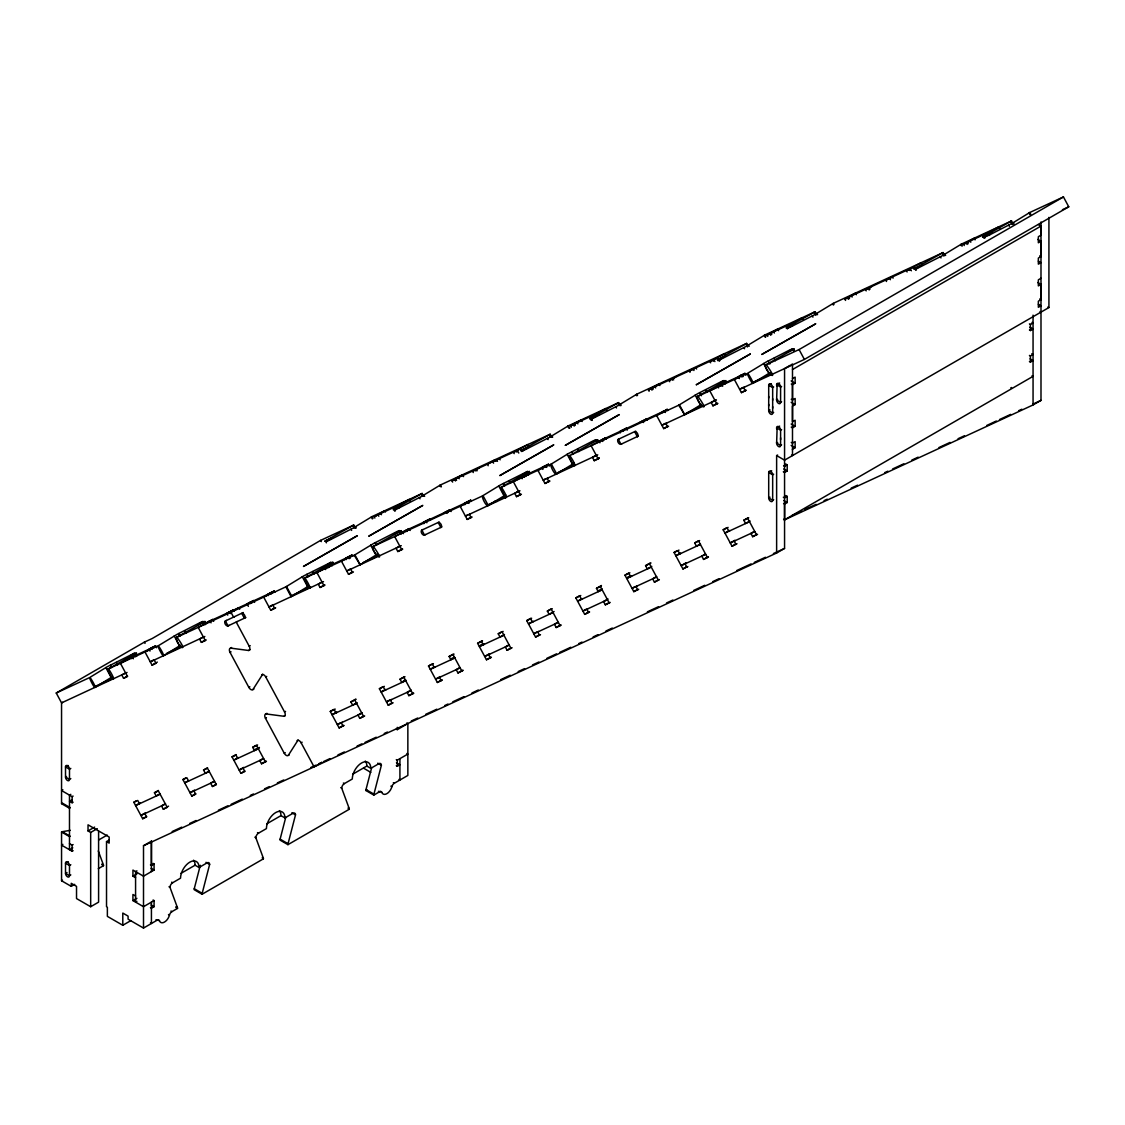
<?xml version="1.0" encoding="UTF-8"?>
<svg xmlns="http://www.w3.org/2000/svg" width="1125" height="1125" viewBox="0 0 1125 1125"><rect width="100%" height="100%" fill="white"/><g stroke="black" fill="none" stroke-linecap="round" stroke-linejoin="round"><path stroke-width="1.5" d="M150.441 864.914L151.425 865.491L151.425 840.684M768.698 405.914L768.698 404.325M768.698 397.969L768.698 396.38M772.664 408.206L772.664 406.617M772.664 400.261L772.664 398.672M776.63 428.822L776.63 427.866A2.798 1.617 60.1 0 1 778.612 426.712A2.798 1.617 60.1 0 1 780.595 430.144L780.595 445.416A2.798 1.617 59.9 0 1 778.612 446.555A2.798 1.617 59.9 0 1 776.63 443.123L777.136 427.57M776.63 385.692L776.63 384.736A2.798 1.617 60.1 0 1 778.612 383.597A2.798 1.617 60.1 0 1 780.595 387.028L780.595 402.3A2.798 1.617 59.9 0 1 778.612 403.439A2.798 1.617 59.9 0 1 776.63 400.008L777.136 384.455M780.595 437.78L780.595 439.692M783.577 519.244L784.561 519.806L784.561 504.042L787.205 502.523L787.205 496.406L785.728 495.548M792.492 449.859L792.492 364.008L791.508 364.584M130.725 920.7L122.794 925.27L122.794 913.064L128.081 916.116L128.081 919.167L143.508 928.069L143.508 845.733L776.63 552.994L776.63 455.583L784.561 460.167L792.492 455.583L792.492 449.227L795.136 447.708L795.136 441.605L792.492 443.123L791.255 442.406M1040.991 306.394L1040.991 221.977M791.508 455.02L792.492 455.583L1048.922 307.547L1048.922 217.392M254.855 837.183L255.853 837.759L263.292 858.023A3.741 2.152 -60 0 1 263.405 858.839L202.078 894.248L194.147 889.664A3.741 2.152 -60 0 1 194.259 888.736L200.306 865.28M202.078 894.248A3.741 2.152 -60 0 1 202.191 893.306L209.63 864.45A3.741 2.152 -60 0 0 206.986 862.917L199.055 867.502L195.089 865.209A13.078 7.552 -60 0 0 193.556 860.203M340.734 787.613L341.719 788.189L349.172 808.453A3.741 2.152 -60 0 1 349.284 809.255L287.944 844.664L280.012 840.094A3.741 2.152 -60 0 1 280.125 839.152L285.708 817.509M287.944 844.664A3.741 2.152 -60 0 1 288.056 843.736L295.509 814.866A3.741 2.152 -60 0 0 292.866 813.347L284.934 817.917L280.969 815.625A13.078 7.552 -60 0 0 279.436 810.619M406.87 722.967L407.855 723.544L407.855 775.448L394.355 783.239A3.741 2.152 -60 0 0 391.866 786.713A7.481 4.317 -60 0 1 386.873 793.659A7.481 4.317 -60 0 1 381.895 792.464A3.741 2.152 -60 0 0 379.392 791.873L373.823 795.094L365.892 790.509A3.741 2.152 -60 0 1 366.005 789.567L371.588 767.925M373.823 795.094A3.741 2.152 -60 0 1 373.936 794.152L381.375 765.295A3.741 2.152 -60 0 0 378.731 763.763L370.8 768.347L366.834 766.055A13.078 7.552 -60 0 0 365.302 761.048M231.581 647.536L230.597 648.112A3.741 2.152 60 0 0 230.048 652.416L248.878 687.417A3.741 2.152 60 0 0 252.9 689.597L262.702 674.227M266.962 713.334L265.978 713.911A3.741 2.152 60 0 0 265.43 718.214L284.245 753.216A3.741 2.152 60 0 0 288.281 755.395L298.083 740.025M357.3 535.753L303.469 566.452L357.328 535.683M565.355 445.303L619.256 414.577M619.242 414.647L565.369 445.345M204.947 621.52L176.864 637.158C191.545 656.888 174.164 643.781 176.752 637.214M717.722 359.522L746.663 343.392L747.984 345.867M944.438 255.038L943.116 252.562L914.175 268.692L920.686 265.767L916.045 268.734L918.056 268.045L942.159 255.783L961.355 244.139L1011.516 220.936L1013.175 224.03M61.552 803.672A3.741 2.152 -60 0 0 62.311 803.109L70.242 807.68A3.741 2.152 -60 0 1 69.483 808.242L61.552 803.672L61.552 702.886L56.25 693.014L89.395 677.686C95.484 692.016 98.269 689.597 89.986 677.334L107.283 666.731L134.705 653.034L130.064 656.044L131.386 658.519M130.064 656.044L136.561 653.077L108.464 668.784C116.958 681.398 113.498 683.409 107.62 669.263L157.795 646.059C164.011 660.417 166.655 657.844 158.386 645.708L176.991 634.416L200.573 622.378L203.105 621.408L198.464 624.417L204.961 621.45M95.372 687.164L112.43 676.688M355.402 528.145L353.742 525.066L324.83 541.237L331.312 538.27L326.672 541.28L329.203 540.309L352.786 528.272L371.981 516.628L422.142 493.439L423.478 495.9M163.772 655.538L180.619 645.188M422.142 493.439L393.173 509.625L399.713 506.644L395.072 509.667L397.603 508.683L421.214 496.631L440.381 485.002L550.195 434.236L551.855 437.316M176.034 637.636L285.848 586.856L303.736 575.902L331.158 562.205L326.517 565.214L327.839 567.689M326.517 565.214L333.056 562.247L304.917 577.955C313.312 590.611 310.12 592.481 304.088 578.419L354.248 555.23L373.444 543.586L397.027 531.548L399.558 530.578L394.917 533.587L401.428 530.62L373.317 546.328C369.014 549.703 389.264 568.617 373.317 546.328M285.848 586.856L291.15 596.728L308.883 585.858M550.195 434.236L521.325 450.394L527.766 447.441L523.125 450.45L525.656 449.48L549.253 437.442L568.434 425.798L618.609 402.609L620.255 405.689M354.923 554.836L360.155 564.75L377.395 554.175M618.609 402.609L589.627 418.767L596.18 415.814L591.525 418.823L593.55 418.092L617.513 405.886L636.834 394.172L746.663 343.392M505.659 494.859L488.278 505.491C486.506 507.628 480.558 495.675 482.977 495.619L500.203 485.072L527.625 471.361L522.97 474.384L524.292 476.845M574.186 463.163L556.678 473.864C554.85 476.002 549.084 464.02 551.334 464.02L568.223 453.656L592.945 440.972L596.025 439.748L591.37 442.758L597.881 439.791L568.983 455.934L678.755 405.197L697.922 393.553L721.547 381.502L724.078 380.531L719.423 383.555L725.962 380.573L697.837 396.281C694.012 400.781 713.405 417.727 697.837 396.281M717.778 359.564L724.233 356.611L719.578 359.62L722.109 358.65L745.706 346.613L764.902 334.969L815.062 311.766L816.384 314.241M815.062 311.766L786.094 327.952L792.633 324.984L787.978 327.994L790.509 327.023L813.966 315.056L833.302 303.342L943.116 252.562M697.036 396.731L747.155 373.57C753.497 388.069 755.958 385.214 747.759 373.205L766.35 361.927L789.947 349.875L792.478 348.905L787.823 351.928L794.334 348.947L766.237 364.655C761.063 367.369 782.831 387.534 766.237 364.655M679.43 404.789L684.661 414.703L701.48 404.367M753.131 383.034L769.992 372.684M1011.516 220.936L982.547 237.122L989.086 234.155L984.431 237.164L989.423 234.998L1012.486 223.116L1029.755 212.513L1063.448 196.931L1068.75 206.803L804.389 359.423L739.659 389.348L742.964 387.45M286.481 586.477L291.825 596.32M551.334 464.02L556.678 473.864M360.112 564.764L354.248 555.23M684.633 414.731L678.755 405.197M550.702 464.4L500.541 487.589L529.509 471.403L522.97 474.384M203.667 622.322L205.003 624.783M793.041 349.819L793.702 351.056M56.25 693.014L144.366 642.136L152.227 638.508L320.611 540.38L353.742 525.066M107.62 669.263L108.464 668.784M135.591 656.648L134.93 655.411L120.431 663.342L127.505 676.491L123.581 678.319L121.809 675.028L124.453 673.495M374.878 518.048L374.217 516.811L384.792 510.708L385.453 511.945M134.93 655.411L132.286 656.944L133.284 658.786M374.217 516.811L380.784 513.478L381.445 514.702M156.558 647.733L155.559 645.877L151.636 647.691L148.992 649.223L149.991 651.066M395.831 509.133L394.847 507.277L397.491 505.758L398.813 508.219M155.559 645.877L144.984 651.98L152.058 665.142L155.995 663.328L154.223 660.038M394.847 507.277L409.345 499.359L410.344 501.202M62.522 702.323L61.552 702.886L127.055 672.441M213.694 621.309L212.695 619.467L198.197 627.384L205.27 640.547L206.255 639.97M452.644 482.091L451.983 480.867L462.558 474.75L463.542 476.606M212.695 619.467L210.052 620.986L211.05 622.842M451.983 480.867L458.55 477.52L459.211 478.758M233.986 611.156L233.325 609.919L226.758 613.266L227.742 615.122M473.273 472.556L472.598 471.319L475.242 469.8L475.917 471.037M230.681 611.452L233.325 609.919M472.598 471.319L479.18 467.986M254.616 602.381L253.631 600.539L247.05 603.886L248.386 606.347M493.566 463.177L492.905 461.939L495.548 460.406M253.631 600.539L250.987 602.058L251.648 603.295M492.905 461.939L499.472 458.592L500.147 459.83M153.605 659.939L150.3 661.852L204.82 636.483M274.922 592.228L274.247 591.005L270.323 592.819L267.68 594.337L268.341 595.575M514.195 453.628L513.534 452.405L516.178 450.872L516.839 452.109M274.247 591.005L263.686 597.108L270.759 610.256L275.681 607.88M513.534 452.405L528.033 444.473L529.031 446.33M123.581 678.319L127.547 676.027M226.392 620.395L225.408 620.958A2.798 1.617 60 0 0 225.253 624.108A2.798 1.617 60 0 0 228.052 625.894L245.911 617.47M234.577 616.598L233.592 617.175L230.934 612.239L238.866 607.669L239.695 609.202M152.058 665.142L157.345 662.091M243.267 612.534L225.408 620.958L228.052 625.894L229.05 625.331M304.088 578.419L304.917 577.955M200.559 638.494L199.575 639.07L201.347 642.361L205.27 640.547M201.066 638.212L202.542 637.355M332.058 565.819L331.383 564.581L316.884 572.498L323.958 585.661L324.956 585.084M571.331 427.219L570.67 425.981L581.245 419.878L582.131 421.523M331.383 564.581L328.739 566.114L329.414 567.337M570.67 425.981L577.238 422.634L577.898 423.872M352.688 556.284L352.012 555.047L348.089 556.861L345.445 558.394L346.106 559.617M591.961 417.684L591.3 416.447L593.944 414.914L594.928 416.77M237.234 621.534L236.25 622.111L249.187 646.186A3.741 2.152 60 0 1 248.653 650.489L230.597 648.112M352.012 555.047L341.438 561.15L348.525 574.312L353.433 571.922M591.3 416.447L605.798 408.53L606.684 410.175M201.347 642.361L205.312 640.069M372.488 546.792L482.302 496.027M272.953 604.688L268.988 606.98L323.508 581.611M273.909 604.589L272.911 605.152L274.683 608.442M410.147 530.48L409.148 528.623L394.65 536.555L401.723 549.703L402.722 549.141M649.097 391.261L648.436 390.023L659.011 383.92L659.897 385.566M409.148 528.623L406.505 530.156L407.18 531.394M648.436 390.023L655.003 386.691L655.664 387.914M270.759 610.256L275.217 607.683M430.439 520.327L429.778 519.089L425.855 520.903L423.211 522.436L423.872 523.673M669.727 381.727L669.066 380.489L671.709 378.97L672.37 380.194M427.134 520.622L429.778 519.089M669.066 380.489L675.633 377.142M319.753 583.327L318.262 584.184L320.034 587.475L323.958 585.661M320.245 583.045L321.736 582.188M443.503 513.042L450.084 509.709L451.083 511.552M690.019 372.333L689.358 371.109L692.002 369.577M450.084 509.709L447.441 511.228L448.102 512.466M689.358 371.109L695.939 367.762L696.6 369M348.736 569.869L346.753 571.022L401.273 545.653M349.397 569.489L350.719 568.73M471.375 501.398L470.714 500.161L466.777 501.989L464.133 503.508L464.794 504.745M710.648 362.798L709.987 361.575L712.631 360.042L713.292 361.28M351.675 568.631L350.677 569.208L352.448 572.498M470.714 500.161L460.139 506.278L467.213 519.427L472.134 517.036M709.987 361.575L724.486 353.644L725.372 355.289M320.034 587.475L324.492 584.902M422.845 529.552L421.861 530.128A2.798 1.617 60 0 0 421.706 533.278A2.798 1.617 60 0 0 424.519 535.064L441.872 526.922M348.525 574.312L352.491 572.02M439.228 521.986L421.861 530.128L424.519 535.064L425.503 534.487M399.502 546.23L396.028 548.241L397.8 551.531L401.723 549.703M528.511 474.989L527.85 473.752L513.337 481.669L520.411 494.831L521.409 494.255M767.784 336.389L767.123 335.152L777.698 329.048L778.584 330.694M527.85 473.752L525.206 475.27L525.867 476.508M767.123 335.152L773.691 331.805L774.366 333.042M549.464 466.059L548.466 464.217L544.542 466.031L541.898 467.55L542.897 469.406M788.414 326.841L787.753 325.617L790.397 324.084L791.395 325.941M548.466 464.217L537.905 470.32L544.978 483.483L549.9 481.092M787.753 325.617L802.252 317.686L803.138 319.331M397.8 551.531L402.258 548.944M468.084 514.617L465.441 516.136L519.975 490.781M230.048 652.416L231.047 651.839M470.363 513.745L469.364 514.322L471.136 517.612M606.277 439.031L605.602 437.794L591.103 445.711L598.177 458.873L599.175 458.297M845.55 300.431L844.889 299.194L855.464 293.091L856.35 294.736M605.602 437.794L602.972 439.327L603.633 440.55M844.889 299.194L851.456 295.847L852.117 297.084M467.213 519.427L470.686 517.43M627.23 430.102L626.231 428.259L619.664 431.606L620.325 432.83M866.18 290.897L865.519 289.659L868.163 288.127L869.161 289.983M623.587 429.778L626.231 428.259M865.519 289.659L872.086 286.312M249.187 646.186L250.186 645.623M518.681 491.062L514.716 493.355L516.487 496.645L520.411 494.831M639.97 422.213L646.538 418.866L647.198 420.103M886.486 281.503L885.811 280.28L888.455 278.747M646.538 418.866L644.231 421.017M885.811 280.28L892.392 276.933L893.053 278.17M545.85 478.659L543.206 480.192L597.727 454.823M248.653 650.489L250.13 649.631M548.128 477.802L547.13 478.364L548.902 481.655M667.828 410.569L667.167 409.331L660.923 413.297M907.102 271.969L906.441 270.731L909.084 269.212L909.745 270.45M667.167 409.331L656.592 415.434L663.666 428.597L668.587 426.206M906.441 270.731L920.953 262.814L921.938 264.67M516.487 496.645L520.453 494.353M619.312 438.722L618.314 439.298A2.798 1.617 60 0 0 618.173 442.448A2.798 1.617 60 0 0 620.972 444.234L638.325 436.092M544.978 483.483L549.436 480.895M635.681 431.156L618.314 439.298L620.972 444.234L621.956 443.658M596.447 455.119L592.481 457.397L594.253 460.688L598.177 458.873M724.964 384.145L724.303 382.922L709.791 390.839L716.878 404.002L717.863 403.425M964.237 245.545L963.577 244.322L974.152 238.219L975.038 239.864M724.303 382.922L721.659 384.441L722.658 386.297M963.577 244.322L970.158 240.975L970.819 242.213M745.917 375.23L744.933 373.373L740.995 375.202L738.352 376.72L739.35 378.577M984.867 236.011L984.206 234.788L986.85 233.255L987.511 234.492M744.933 373.373L734.358 379.491L741.431 392.639L746.353 390.248M984.206 234.788L998.705 226.856L999.703 228.712M594.253 460.688L599.203 457.833M67.992 765.45L65.517 766.884L65.517 777.052A2.798 1.617 60 0 0 67.5 780.497A2.798 1.617 60 0 0 69.483 779.344L70.805 778.584M665.198 423.394L661.894 425.306L716.428 399.952M666.816 422.916L665.831 423.492L667.589 426.783M70.805 768.403L69.483 769.177L65.517 766.884A2.798 1.617 60 0 1 67.5 765.731A2.798 1.617 60 0 1 69.483 769.177L69.483 779.344L65.517 777.052L66.502 776.489M765.394 365.133L799.087 349.552L1063.448 196.931M663.666 428.597L667.631 426.305M715.641 399.952L711.169 402.525L712.941 405.816L716.878 404.002M744.581 386.958L743.583 387.534L745.355 390.825M712.941 405.816L717.398 403.242M741.431 392.639L745.397 390.361M786.544 367.453L784.561 368.592L784.561 548.409L776.63 552.994M787.05 367.158L788.527 366.3M789.033 366.019L790.509 365.161M62.873 789.778L61.552 790.537L72.127 796.655L72.127 802.758L73.111 802.181M792.492 369.548L1040.991 226.083L1040.991 235.167L1038.347 236.7L1038.347 242.803L1040.991 241.27L1040.991 256.542L1038.347 258.061L1038.347 264.164L1040.991 262.645L1038.347 261.113M771.188 383.822L768.698 385.256L768.698 410.681A2.798 1.617 60 0 0 770.681 414.127A2.798 1.617 60 0 0 772.664 412.973L773.662 412.411M770.189 384.398L770.681 384.103A2.798 1.617 60 0 1 772.664 387.534L772.664 412.973L768.698 410.681L770.02 409.922M261.717 674.803A3.741 2.152 60 0 1 265.753 676.983L266.738 676.42M248.878 687.417L249.863 686.841M779.653 382.992L776.63 384.736L780.595 387.028L781.594 386.452M773.662 386.972L772.664 387.534L768.698 385.256A2.798 1.617 60 0 1 770.681 384.103M70.805 794.348L69.483 795.122L69.483 849.712L72.787 847.814M252.9 689.597L253.898 689.034M792.492 378.633L795.136 377.114L795.136 383.217L792.492 384.736L791.255 384.033M72.127 796.655L73.111 796.078M72.127 799.706L69.483 801.225L72.127 802.758M781.594 401.723L780.595 402.3L776.63 400.008L777.628 399.431M791.255 399.291L792.492 400.008L795.136 398.475L795.136 404.578L792.492 406.111L792.492 421.763L795.136 420.23L795.136 426.333L792.492 427.866L791.255 427.148M265.43 718.214L266.428 717.638M779.653 426.122L776.63 427.866L780.595 430.158L781.594 429.581M265.978 713.911L284.02 716.288A3.741 2.152 60 0 0 284.569 711.984L285.553 711.408M1040.991 278.283L1038.347 279.816L1038.347 285.919L1040.991 284.4L1037.77 282.53M144.816 813.628L146.588 816.919L142.664 818.733L133.819 802.28L136.463 800.761M284.02 716.288L285.019 715.711M62.873 844.369L61.552 845.142L72.127 851.245L73.111 850.683M122.794 925.27L107.367 916.369L107.367 907.214L106.523 906.722L106.523 841.598L109.167 843.131L109.167 837.028L88.031 824.822L88.031 830.925L94.641 827.1M160.186 793.744L156.22 796.036L154.448 792.745L158.414 790.453M140.217 802.898L135.591 805.57L160.144 794.222M88.031 830.925L90.675 832.444L97.284 828.633M193.936 790.917L195.708 794.208L191.77 796.022L182.925 779.569L185.569 778.05M69.483 843.623L72.127 845.142L73.111 844.566M209.292 771.033L205.327 773.325L203.555 770.034L207.52 767.742M187.72 781.116L184.697 782.859L209.264 771.511M243.056 768.206L244.814 771.497L240.891 773.311L232.045 756.872L236.011 754.58M777.628 442.547L776.63 443.123L780.595 445.416L781.594 444.839M259.397 747.759L254.447 750.614L252.675 747.323L256.148 745.327M252.675 747.323L257.597 744.933M238.345 757.533L233.817 760.162L258.37 748.8M145.519 812.77L140.892 815.442L165.445 804.094M98.606 840.023L107.198 835.059M165.488 803.616L161.522 805.908L163.294 809.198L167.217 807.37L158.372 790.931L154.448 792.745M1040.991 284.4L1040.991 299.658L1038.347 301.177L1038.347 307.294L1040.991 305.761L1040.991 400.373L1033.059 404.944L784.237 519.989M68.161 861.666L65.517 863.198L65.517 873.38A2.798 1.617 60 0 0 67.5 876.811A2.798 1.617 60 0 0 69.483 875.658L70.805 874.898M142.664 818.733L146.63 816.441M344.039 725.512L339.117 727.903L330.272 711.45L333.745 709.453M194.541 790.116L190.013 792.731L214.566 781.383M330.272 711.45L335.194 709.059M106.523 841.598L109.167 840.08M163.294 809.198L168.581 806.147M776.63 455.583L777.628 455.02M357.131 702.633L352.673 705.206L350.902 701.916L355.852 699.047M213.272 781.664L210.628 783.197L212.4 786.487L216.338 784.673L207.492 768.22L203.555 770.034M350.902 701.916L355.823 699.525M70.805 864.731L69.483 865.491L65.517 863.198A2.798 1.617 60 0 1 67.5 862.059A2.798 1.617 60 0 1 69.483 865.491L69.483 875.658L65.517 873.38L67.008 872.522M336.572 712.125L332.044 714.741L356.597 703.392M191.77 796.022L195.736 793.73M336.966 712.35L335.967 712.927L334.195 709.636M393.145 702.802L388.237 705.192L379.392 688.739L382.852 686.742M243.647 767.405L239.119 770.02L263.672 758.672M379.392 688.739L384.314 686.348M212.4 786.487L216.366 784.195M405.745 680.203L401.78 682.495L400.008 679.205L404.48 676.631M262.73 758.77L259.748 760.486L261.52 763.777L266.442 761.386M400.008 679.205L404.93 676.814M385.692 689.414L381.15 692.03L405.717 680.681M240.891 773.311L244.856 771.019M386.072 689.639L385.087 690.216L383.316 686.925M442.266 680.091L437.344 682.481L428.498 666.028L431.48 664.312M428.498 666.028L433.42 663.638M261.52 763.777L265.978 761.203M454.866 657.492L450.9 659.784L449.128 656.494L451.111 655.355M451.603 655.059L453.094 654.202M70.284 830.32L62.311 831.698A3.741 2.152 -60 0 0 61.552 832.008L61.552 880.763L62.536 880.186M449.128 656.494L454.05 654.103M771.68 470.784L768.698 472.5L768.698 497.939A2.798 1.617 60 0 0 770.681 501.37A2.798 1.617 60 0 0 772.664 500.231L773.662 499.655M297.098 740.587A3.741 2.152 60 0 1 301.12 742.781L302.119 742.205M284.245 753.216L285.244 752.639M434.798 666.703L430.27 669.319L454.823 657.97M435.192 666.928L434.194 667.505L432.436 664.214M491.386 657.38L486.464 659.77L477.619 643.331L482.077 640.744M340.369 722.869L337.345 724.612L361.913 713.25M477.619 643.331L482.541 640.941M783.323 471.783L784.561 472.5L787.205 470.981L787.205 464.864L784.561 466.397L783.577 465.82M1029.431 323.887L1030.416 324.45L1033.059 322.931L1032.075 322.355M342.267 722.222L341.283 722.798L343.041 726.075M773.662 474.216L772.664 474.792L768.698 472.5A2.798 1.617 60 0 1 770.681 471.361A2.798 1.617 60 0 1 772.664 474.792L772.664 500.231L768.698 497.939L770.02 497.18M504.478 634.5L500.006 637.073L498.248 633.783L499.725 632.925M500.231 632.644L501.708 631.786M288.281 755.395L289.28 754.819M359.958 713.925L357.975 715.064L359.747 718.355L364.669 715.978M360.45 713.644L361.941 712.786M498.248 633.783L503.156 631.392M483.919 643.992L479.377 646.608L503.944 635.259M339.117 727.903L343.575 725.33M484.298 644.231L483.314 644.794L481.542 641.503M540.492 634.683L535.57 637.059L526.725 620.62L530.691 618.328M389.489 700.158L386.466 701.902L411.019 690.553M526.725 620.62L531.647 618.23M98.283 868.697L103.514 865.673A3.741 2.152 -60 0 0 103.402 864.872L98.283 850.936M391.387 699.511L390.389 700.087L392.161 703.378M1029.431 329.991L1030.416 330.553L1033.059 329.034L1029.839 327.178M359.747 718.355L363.712 716.077M554.077 611.508L549.127 614.362L547.355 611.086L550.828 609.075M411.061 690.075L407.095 692.367L408.853 695.658L413.775 693.267M61.552 880.763L71.241 886.359L74.714 884.348M547.355 611.086L552.277 608.695M143.508 845.733L150.103 841.908M533.025 621.295L528.497 623.911L553.05 612.548M388.237 705.192L392.203 702.9M533.419 621.52L532.42 622.097L530.663 618.806M589.612 611.972L584.691 614.362L575.845 597.909L579.811 595.617M440.114 676.575L435.572 679.191L460.139 667.842M575.845 597.909L580.767 595.519M440.494 676.8L439.509 677.377L441.281 680.667M408.853 695.658L413.325 693.07M602.198 589.373L598.233 591.666L596.475 588.375L601.425 585.506M459.675 667.645L456.202 669.656L457.973 672.947L462.895 670.556M596.475 588.375L601.397 585.984M582.145 598.584L577.617 601.2L602.17 589.837M437.344 682.481L441.802 679.908M582.525 598.809L581.541 599.386L579.769 596.095M638.719 589.261L633.797 591.652L624.952 575.198L628.425 573.202M489.22 653.864L484.692 656.48L509.245 645.131M624.952 575.198L629.873 572.808M489.614 654.089L488.616 654.666L490.388 657.956M457.973 672.947L462.923 670.078M651.811 566.381L647.353 568.955L645.581 565.664L648.056 564.23M648.562 563.948L650.039 563.091M508.289 645.23L505.322 646.945L507.094 650.236L512.002 647.845M645.581 565.664L650.995 562.992M631.252 575.873L626.723 578.489L651.277 567.141M486.464 659.77L490.922 657.197M631.645 576.098L630.661 576.675L628.889 573.384M687.839 566.55L682.917 568.941L674.072 552.487L677.039 550.772M536.822 632.025L533.798 633.783L558.366 622.42M674.072 552.487L678.994 550.097M538.72 631.392L537.736 631.955L539.508 635.245M507.094 650.236L511.552 647.663M700.439 543.952L696.473 546.244L694.702 542.953L696.684 541.814M697.177 541.519L698.667 540.661M556.917 622.814L554.428 624.234L556.2 627.525L561.122 625.134M694.702 542.953L699.623 540.562M680.372 553.163L675.844 555.778L700.397 544.43M535.57 637.059L539.536 634.781M680.766 553.387L679.767 553.964L677.995 550.673M736.945 543.839L732.023 546.23L723.178 529.791L726.159 528.061M585.942 609.328L582.919 611.072L607.472 599.709M723.178 529.791L728.1 527.4M318.038 764.578L314.072 766.856L301.12 742.781M319.036 764.002L320.02 763.425M321.019 762.848L322.003 762.286L318.811 763.763M587.841 608.681L586.842 609.258L588.614 612.534M556.2 627.525L560.658 624.952M136.898 870.834L135.577 871.594L135.577 902.123L136.898 901.35M750.038 520.959L745.58 523.533L743.808 520.242L747.773 517.964M608.006 598.95L603.548 601.523L605.32 604.814L610.228 602.438M743.808 520.242L748.73 517.852M787.205 496.406L784.561 497.939L783.323 497.222M1029.431 355.43L1030.416 355.992L1033.059 354.473L1031.822 353.756M729.478 530.452L724.95 533.067L749.503 521.719M584.691 614.362L589.148 611.775M729.872 530.691L728.888 531.253L727.116 527.962M153.084 863.395L154.069 863.958L154.069 870.061L143.508 876.178L132.933 870.075L132.933 876.178L136.898 873.886M151.425 865.491L154.069 863.958M635.048 586.617L632.025 588.361L656.592 577.013M636.947 585.97L635.962 586.547L637.734 589.837M605.32 604.814L609.286 602.536M656.62 576.534L652.655 578.827L654.427 582.117L659.348 579.727M1029.431 361.533L1030.416 362.109L1033.059 360.577L1030.092 358.861M633.797 591.652L637.27 589.641M396.295 729.084L397.28 729.647L407.855 723.544M685.673 563.034L681.145 565.65L705.698 554.302M71.241 886.359L71.241 883.294L76.528 886.359L76.528 898.566L90.675 906.722L98.592 902.152L98.592 831.291M686.067 563.259L685.069 563.836L686.841 567.127M654.427 582.117L658.884 579.53M703.266 555.258L701.775 556.116L703.547 559.406L708.469 557.016M703.758 554.962L705.248 554.105M682.917 568.941L686.883 566.648M734.794 540.323L730.266 542.939L754.819 531.591M735.173 540.548L734.189 541.125L735.961 544.416M703.547 559.406L708.005 556.833M753.863 531.689L750.881 533.405L752.653 536.695L757.575 534.305M732.023 546.23L736.495 543.656M752.653 536.695L756.619 534.403M784.561 519.806L1033.059 376.341L1032.075 375.764M135.577 896.02L132.933 894.488L132.933 900.591L136.898 898.312M180.858 873.422L195.089 865.209M266.738 823.852L280.969 815.625M352.603 774.267L366.834 766.055M156.009 919.688L157.008 920.264A3.741 2.152 -60 0 1 159.497 920.869A7.481 4.317 -60 0 0 164.489 922.05A7.481 4.317 -60 0 0 169.467 915.103A3.741 2.152 -60 0 1 171.956 911.63L177.539 908.409A3.741 2.152 -60 0 0 177.427 907.608L169.987 887.344A3.741 2.152 -60 0 1 172.617 882.759L180.548 878.175A13.078 7.552 -60 0 1 189.802 862.158A13.078 7.552 -60 0 1 199.055 867.502M255.853 837.759A3.741 2.152 -60 0 1 258.497 833.175L266.428 828.605A13.078 7.552 -60 0 1 275.681 812.573A13.078 7.552 -60 0 1 284.934 817.917M341.719 788.189A3.741 2.152 -60 0 1 344.363 783.605L352.294 779.02A13.078 7.552 -60 0 1 361.547 763.003A13.078 7.552 -60 0 1 370.8 768.347M153.084 900.014L154.069 900.591L143.508 906.708L132.933 900.591M396.295 759.6L397.28 760.177L407.855 754.073L406.87 753.497M154.069 900.591L154.069 906.694L151.425 908.227L150.441 907.65M396.295 765.703L397.28 766.28L399.923 764.761L396.464 762.75M365.892 790.509L366.933 789.905M143.508 928.069L157.008 920.264M501.314 487.153C509.709 499.444 506.503 501.863 500.541 487.589M569.728 455.527C578.278 467.55 574.917 470.461 568.941 455.963M812.278 315.9L812.939 317.137M1008.731 225.07L1009.392 226.294M376.861 515.292L401.414 503.93M1062.436 209.714L1068.75 206.803M128.363 658.758L152.916 647.409M94.852 686.573L112.289 678.502M166.852 653.288L180.914 646.777M291.797 595.519L310.556 586.842M363.305 562.458L378.942 555.23M488.25 504.689L505.448 496.73M558.197 472.345L573.834 465.117M686.264 413.128L701.902 405.9M751.514 382.964L769.444 374.667M1010.798 387.858L1011.544 387.52M133.819 802.28L137.742 800.466L139.514 803.756M182.925 779.569L186.862 777.755L188.634 781.045M232.045 756.872L235.969 755.044L237.741 758.334M254.784 749.545L259.341 747.45M403.453 680.808L405.534 679.852M451.238 658.716L454.275 657.309M480.347 645.258L483.384 643.852M597.825 590.948L602.002 589.008M627.694 577.139L630.731 575.733M792.169 515.419L801.731 510.989M804.923 509.512L816.089 504.352M824.062 500.667L827.255 499.191M851.189 488.123L857.559 485.184M884.672 472.641L887.864 471.164M892.659 468.956L903.825 463.795M911.798 460.097L918.169 457.158M938.911 447.567L950.077 442.406M958.05 438.722L964.434 435.769M986.766 425.447L996.328 421.017M999.52 419.541L1010.686 414.38M1018.659 410.695L1021.852 409.219M1033.017 404.058L1040.991 400.373M172.153 831.572L181.716 827.142M189.689 823.458L196.073 820.505M218.391 810.197L227.953 805.767M231.145 804.291L242.297 799.13M250.27 795.445L253.463 793.983M264.614 788.822L269.395 786.6M277.369 782.916L283.739 779.977M310.852 767.447L315.633 765.225M323.606 761.541L329.977 758.602M337.95 754.903L344.334 751.964M357.103 746.058L361.884 743.85M365.077 742.373L376.242 737.212M384.216 733.514L387.408 732.052M411.328 720.984L417.713 718.031M425.686 714.347L436.852 709.186M444.825 705.502L448.017 704.025M452.798 701.803L463.964 696.642M471.938 692.958L478.322 690.005M500.653 679.683L510.216 675.253M518.189 671.569L524.573 668.63M532.547 664.931L538.931 661.992M546.905 658.294L556.481 653.878M559.659 652.402L570.825 647.241M578.812 643.542L581.991 642.08M593.156 636.905L597.952 634.697M605.925 631.013L612.295 628.059M647.395 611.831L658.561 606.67M666.534 602.986L672.919 600.033M693.647 590.456L704.812 585.281M712.786 581.597L719.17 578.644M736.72 570.544L751.064 563.906M754.256 562.43L765.422 557.269M773.395 553.57L784.561 548.409M325.336 541.041L326.419 542.841M494.916 501.103L497.18 501.413M1038.347 224.564L1040.991 226.083M1037.77 239.414L1040.991 241.27M1039.753 255.825L1040.991 256.542M1039.753 298.941L1040.991 299.658M1047.938 306.97L1048.922 307.547M1038.347 304.242L1040.991 305.761M1040.006 311.555L1040.991 312.117M791.17 380.925L795.136 383.217M791.17 402.3L795.136 404.578M791.17 424.041L795.136 426.333M791.17 445.416L795.136 447.708M785.728 464.006L787.205 464.864M783.745 468.97L787.205 470.981M783.745 500.513L787.205 502.523M783.577 503.466L784.561 504.042M377.747 763.186L381.375 765.295M398.939 779.442L399.923 780.019L399.923 758.658M393.356 782.662L394.355 783.239M363.797 768.319L370.814 772.369M390.867 786.136L391.866 786.713M379.913 791.325L381.895 792.464M378.408 791.297L379.392 791.873M366.005 789.567L373.936 794.152M343.378 783.028L344.363 783.605M348.173 807.877L349.172 808.453M348.286 808.692L349.284 809.255M291.867 812.77L295.509 814.866M280.125 839.152L288.056 843.736M257.498 832.613L258.497 833.175M262.308 857.461L263.292 858.023M262.42 858.263L263.405 858.839M206.002 862.341L209.63 864.45M194.259 888.736L202.191 893.306M151.102 868.345L154.069 870.061M171.633 882.183L172.617 882.759M168.989 886.767L169.987 887.344M62.311 831.698L70.242 836.283A3.741 2.152 -60 0 0 69.483 836.592L61.552 832.008M132.933 876.178L135.577 877.697M101.925 864.014L103.402 864.872M175.936 906.75L177.427 907.608M102.023 864.816L103.514 865.673M176.048 907.552L177.539 908.409M170.972 911.067L171.956 911.63M168.483 914.541L169.467 915.103M151.102 904.978L154.069 906.694M157.514 919.716L159.497 920.869M150.441 922.908L151.425 923.484L151.425 902.123M1029.755 212.513L1030.753 214.355M1029.08 212.906L1030.078 214.762M1013.344 222.623L1014.005 223.861M1010.672 221.414L1012.331 224.494M991.659 233.086L990.773 231.441L966.22 242.789L967.106 244.434M988.13 232.959L989.466 235.434M983.869 236.25L984.867 238.106M983.194 236.869L983.855 238.106M967.514 242.508L968.175 243.731M961.355 244.139L962.339 245.981M960.68 244.533L961.341 245.77M944.93 254.25L945.605 255.488M942.272 253.041L943.931 256.12M940.331 256.697L940.992 257.92M915.469 267.877L916.467 269.733M914.794 268.495L915.778 270.352M913.894 269.044L913.022 267.398L847.533 297.675L848.419 299.32M910.378 268.917L911.363 270.773M889.748 278.452L890.409 279.689M869.442 287.845L870.103 289.083M848.812 297.38L849.473 298.617M833.302 303.342L833.962 304.58M832.627 303.736L833.287 304.973M816.877 313.467L817.552 314.691M814.219 312.244L815.878 315.338M794.77 323.1L794.32 322.27L769.767 333.619L770.653 335.264M791.677 323.803L792.675 325.645M787.416 327.094L788.077 328.317M799.087 349.552L804.389 359.423M786.741 327.698L787.402 328.936M793.716 349.2L794.377 350.438M771.047 333.337L771.722 334.575M764.902 334.969L765.886 336.811M764.227 335.363L765.211 337.219M774.07 358.284L775.406 360.745M768.178 361.013L769.838 364.092M763.566 363.445L768.881 373.317M748.477 345.094L749.138 346.317M745.819 343.87L747.478 346.95M743.878 347.527L744.539 348.75M743.175 376.552L742.289 374.906L717.722 386.255L718.608 387.9M740.995 375.202L741.994 377.044M719.016 358.706L720.014 360.562M718.327 359.325L719.325 361.181M717.891 360.689L716.555 358.228L651.08 388.505L651.966 390.15M713.911 359.747L714.909 361.603M725.316 380.827L725.977 382.064M724.641 381.445L725.302 382.683M720.366 384.736L721.041 385.973M705.67 389.911L706.992 392.372M693.295 369.295L693.956 370.519M699.778 392.639L701.438 395.719M695.166 395.072L700.481 404.944M672.989 378.675L673.65 379.913M747.745 518.428L756.591 534.881M652.359 388.209L653.02 389.447M665.409 412.509L664.523 410.864L599.034 441.141L599.92 442.786M663.23 411.145L663.905 412.383M636.834 394.172L637.509 395.409M636.173 394.566L636.834 395.803M642.614 420.694L643.598 422.536M698.625 541.139L707.47 557.592M620.423 404.297L621.084 405.534M617.766 403.073L619.087 405.548M615.825 406.73L616.486 407.967M622.308 430.073L622.969 431.311M598.753 414.745L597.867 413.1L573.314 424.462L574.2 426.108M595.223 414.633L595.884 415.87M590.962 417.923L592.284 420.384M590.273 418.542L591.272 420.384M601.678 439.608L602.677 441.464M597.263 440.03L597.923 441.267M596.587 440.648L597.586 442.505M574.594 424.167L575.255 425.405M649.519 563.85L658.364 580.289M568.434 425.798L569.77 428.259M567.759 426.192L568.758 428.048M577.617 449.114L578.939 451.589M571.725 451.842L573.047 454.303M567.112 454.275L572.428 464.147M552.023 435.923L552.684 437.161M549.366 434.7L550.688 437.175M547.411 438.356L548.086 439.594M546.708 467.381L545.836 465.736L521.269 477.098L522.155 478.744M544.542 466.031L545.203 467.269M600.398 586.561L609.244 603M522.562 449.55L523.223 450.773M521.873 450.169L522.534 451.392M521.438 451.519L520.102 449.058L454.627 479.334L455.498 480.98M517.458 450.591L518.794 453.052M528.862 471.656L529.523 472.894M528.188 472.275L528.848 473.513M523.913 475.566L524.573 476.803M509.217 480.741L510.539 483.202M496.828 460.125L497.503 461.348M496.125 461.166L495.295 459.619L487.364 464.203L488.194 465.736M503.325 483.469L504.647 485.93M504 495.141L505.617 498.15M498.712 485.902L504.028 495.773M476.536 469.505L477.197 470.742M551.292 609.258L560.123 625.711M482.977 495.619L488.278 505.491M455.906 479.039L456.567 480.277M468.956 503.339L468.07 501.694L402.581 531.97L403.467 533.616M466.777 501.989L467.437 503.212M440.381 485.002L441.38 486.858M439.706 485.409L440.381 486.633M446.147 511.523L447.145 513.366M502.172 631.969L511.017 648.422M423.97 495.127L424.631 496.364M421.313 493.917L422.634 496.378M419.358 497.559L420.033 498.797M425.855 520.903L426.853 522.759M398.77 505.462L399.431 506.7M394.509 508.753L395.494 510.609M405.225 530.438L405.886 531.675M393.82 509.372L394.819 511.214M400.809 530.859L401.47 532.097M400.134 531.478L401.456 533.953M378.141 514.997L378.802 516.234M453.052 654.68L461.897 671.133M371.981 516.628L372.98 518.484M371.306 517.036L372.305 518.878M375.272 542.672L376.594 545.147M370.659 545.105L375.961 554.977M355.57 526.753L356.231 527.991M352.913 525.544L354.234 528.005M350.958 529.186L351.619 530.423M350.255 558.211L349.369 556.566L324.816 567.928L325.702 569.573M348.089 556.861L349.088 558.717M403.945 677.391L412.791 693.83M326.095 540.38L326.77 541.617M320.611 540.38L321.272 541.617M332.409 562.486L333.07 563.723M331.734 563.105L332.395 564.342M327.459 566.395L328.12 567.633M312.764 571.57L314.086 574.045M306.872 574.298L308.194 576.759M302.259 576.731L307.561 586.603M354.825 700.102L363.67 716.541M272.053 593.353L271.603 592.523L206.128 622.8L206.564 623.63M270.323 592.819L270.984 594.056M249.694 602.353L250.355 603.591M265.753 676.983L284.569 711.984M229.402 611.733L230.386 613.589M208.772 621.281L209.433 622.505M204.356 621.703L205.017 622.927M256.598 745.509L265.444 761.963M184.711 630.788L186.033 633.248M178.819 633.502L180.141 635.977M174.206 635.934L179.508 645.806M151.636 647.691L152.297 648.928M144.366 642.136L145.027 643.373M135.956 653.33L136.617 654.553M135.267 653.934L136.603 656.409M131.006 657.225L131.667 658.462M116.311 662.4L117.633 664.875M110.419 665.128L111.741 667.603M105.806 667.561L111.108 677.433M776.63 399.052L776.63 400.008M776.63 442.167L776.63 443.123M1033.059 315.155L1033.059 404.944M1030.416 324.45L1030.416 330.553M1030.416 355.992L1030.416 362.109M792.492 384.736L792.492 400.008M397.28 727.355L397.28 729.647M397.28 760.177L397.28 766.28M151.425 841.148L151.425 871.594M90.675 832.444L90.675 906.722M72.127 845.142L72.127 851.245M368.93 536.105L422.803 505.406L368.986 536.048M499.894 475.552L553.781 444.853L499.964 475.495M696.347 384.722L750.234 354.023L696.347 384.722M761.836 354.445L815.738 323.775L761.892 354.389M637.341 436.669L634.683 431.733A2.798 1.617 60 0 1 637.481 433.519A2.798 1.617 60 0 1 637.341 436.669M440.887 527.498L438.23 522.562A2.798 1.617 60 0 1 441.028 524.348A2.798 1.617 60 0 1 440.887 527.498M244.434 618.328L241.777 613.392A2.798 1.617 60 0 1 244.575 615.178A2.798 1.617 60 0 1 244.434 618.328"/></g></svg>
